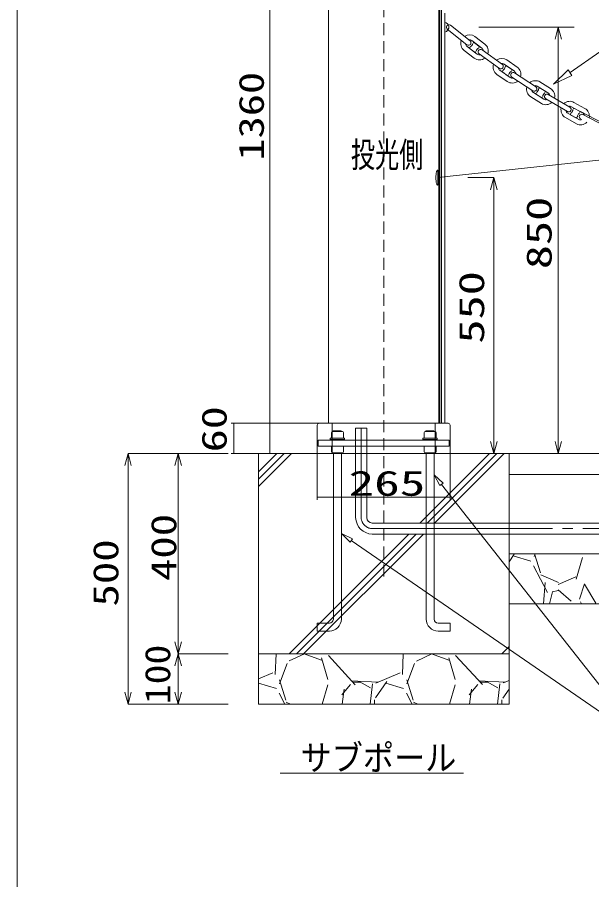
# Model space of a CAD drawing. Units: millimetres, scale not verified. Extents: x -4014 to 4014, y -2815 to 2814.
# Drawn here: x -4014 to -2867, y -64 to 1656 of the extents above; entities that cross this region are included whole.
import ezdxf
from ezdxf.enums import TextEntityAlignment as Align

# ---------------------------------------------------------------- set-up
doc = ezdxf.new("R2010")
doc.units = ezdxf.units.MM
doc.header["$LTSCALE"] = 20
doc.linetypes.add('DASHED1', pattern=[1.8, 1.2, -0.6])
doc.linetypes.add('LONG_CHAIN', pattern=[21, 18, -1, 1, -1])
for name, color, linetype, lineweight in [('0-0__9-9_-1', 7, 'Continuous', 9), ('0-1_LAYER258', 7, 'Continuous', 9), ('0-2_LAYER259', 7, 'Continuous', 9), ('0-3_LAYER262', 7, 'Continuous', 9), ('0-4_LAYER263', 7, 'Continuous', 9), ('0-5_ADD_LINE-1', 7, 'DASHED1', 9)]:
    doc.layers.add(name, color=color, linetype=linetype, lineweight=lineweight)
doc.styles.add('ＭＳ ゴシック', font='')
doc.styles.get('ＭＳ ゴシック').set_extended_font_data('MS Gothic')

msp = doc.modelspace()

# ---------------------------------------------------------------- linework, layer by layer
at = {"layer": '0-0__9-9_-1'}
for p, q in [((-3386.68, 817.02), (-3386.68, 828)), ((-3384.67, 830.01), (-3364.69, 830.01)), ((-3201.76, 817.02), (-3201.76, 828)), ((-3199.75, 830.01), (-3179.76, 830.01)), ((-3413.27, 812.94), (-3413.27, 800.93)), ((-3413.27, 812.94), (-3151.8, 812.94)), ((-3151.8, 812.94), (-3151.8, 800.93)), ((-3151.8, 800.93), (-3413.27, 800.93)), ((-3362.71, 800.84), (-3362.71, 789.83)), ((-3177.78, 800.84), (-3177.78, 789.83)), ((-3364.69, 787.85), (-3384.67, 787.85)), ((-3383.02, 455.71), (-3383.02, 786.17)), ((-3367.03, 455.71), (-3367.03, 786.62)), ((-3179.79, 787.85), (-3199.75, 787.85)), ((-3198.01, 455.71), (-3198.01, 786.35)), ((-3182.04, 455.71), (-3182.04, 786.35)), ((-3167.19, 724.54), (-2761.39, 208.85)), ((-3347.27, 612.8), (-2761.39, 208.85)), ((-3415.01, 431.74), (-3415.01, 447.7)), ((-3415.01, 447.7), (-3391.01, 447.7)), ((-3150.03, 447.7), (-3174.03, 447.7)), ((-3150.03, 431.74), (-3150.03, 447.7)), ((-3415.01, 431.74), (-3391.01, 431.74)), ((-3150.03, 431.74), (-3174.03, 431.74))]:
    msp.add_line(p, q, dxfattribs=at)
for points in [[(-3362.71, 828), (-3362.71, 817.02), (-3386.68, 817.02)], [(-3177.78, 828), (-3177.78, 817.02), (-3201.76, 817.02)], [(-3386.68, 789.83), (-3386.68, 800.84), (-3362.71, 800.84)], [(-3201.76, 789.83), (-3201.76, 800.84), (-3177.78, 800.84)]]:
    msp.add_lwpolyline(points, dxfattribs=at)
for points in [[(-3367.15, 830.1), (-3383.17, 830.1), (-3383.17, 831.69), (-3367.15, 831.69)], [(-3182.25, 830.1), (-3198.25, 830.1), (-3198.25, 831.69), (-3182.25, 831.69)], [(-3360.94, 813.9), (-3389.21, 813.9), (-3389.21, 816.48), (-3360.94, 816.48)], [(-3176.04, 813.9), (-3204.31, 813.9), (-3204.31, 816.48), (-3176.04, 816.48)], [(-3170.34, 722.08), (-3182.03, 743.41), (-3164.04, 727.03)], [(-3349.53, 609.49), (-3367.03, 626.42), (-3344.99, 616.07)]]:
    msp.add_lwpolyline(points, close=True, dxfattribs=at)
for centre, radius, start, end in [((-3384.6, 827.91), 2.08, 92.07999, 177.91998), ((-3364.76, 827.93), 2.06, 1.61268, 87.79358), ((-3199.68, 827.91), 2.08, 92.07999, 177.91998), ((-3179.85, 827.93), 2.07, 1.78672, 87.91716), ((-3384.61, 789.92), 2.07, 182.08132, 267.91871), ((-3364.77, 789.92), 2.07, 271.8296, 357.87431), ((-3199.68, 789.93), 2.08, 182.34025, 267.95588), ((-3179.85, 789.92), 2.07, 271.8296, 357.87431), ((-3391.32, 456.01), 8.3, 272.11923, 358.02883), ((-3391.93, 456.63), 24.93, 272.11191, 357.91278), ((-3173.1, 456.64), 24.94, 182.10973, 267.8903), ((-3173.71, 456.03), 8.32, 182.11015, 267.88988)]:
    msp.add_arc(centre, radius, start, end, dxfattribs=at)
at = {"layer": '0-1_LAYER258'}
for p, q in [((-3509.56, 786.41), (-3509.56, 2149.41)), ((-3586.75, 846.41), (-3282.53, 846.41)), ((-3581.75, 846.41), (-3581.75, 786.41)), ((-3415.03, 693.89), (-3415.03, 814.41)), ((-3150.03, 693.89), (-3150.03, 814.41)), ((-3586.75, 786.41), (-2993.51, 786.41)), ((-3415.03, 698.89), (-3150.03, 698.89))]:
    msp.add_line(p, q, dxfattribs=at)
at = {"layer": '0-2_LAYER259'}
for p, q in [((-3170.53, 846.39), (-3170.53, 1726.42)), ((-3167.52, 1726.42), (-3167.52, 846.39)), ((-3160.53, 846.39), (-3160.53, 1664.39)), ((-3110.19, 1609.33), (-3149.43, 1640.3)), ((-3092.54, 1636.37), (-2902.54, 1636.37)), ((-2940.62, 1612.42), (-2934.19, 1636.37)), ((-2934.19, 786.41), (-2934.19, 1636.37)), ((-2934.19, 1636.37), (-2927.76, 1612.42)), ((-3116.39, 1601.47), (-3155.63, 1632.47)), ((-3080.84, 1602.76), (-3100.8, 1617.82)), ((-3086.85, 1594.78), (-3106.82, 1609.81)), ((-3092.46, 1598.98), (-3101.22, 1605.61)), ((-3121.87, 1589.89), (-3101.9, 1574.83)), ((-3115.84, 1597.84), (-3095.89, 1582.81)), ((-3110.26, 1593.64), (-3101.47, 1587.01)), ((-3051.68, 1554.12), (-3092.26, 1583.29)), ((-3045.83, 1562.25), (-3086.42, 1591.39)), ((-2910.81, 1545.84), (-2851.35, 1587.61)), ((-3016.21, 1557), (-3036.83, 1571.13)), ((-3050.97, 1550.52), (-3030.35, 1536.39)), ((-3021.86, 1548.75), (-3042.49, 1562.88)), ((-3027.64, 1552.68), (-3036.72, 1558.92)), ((-3056.62, 1542.27), (-3036, 1528.14)), ((-3045.2, 1546.56), (-3036.13, 1540.35)), ((-2984.89, 1509.68), (-3026.74, 1537.02)), ((-2979.41, 1518.08), (-3021.28, 1545.36)), ((-2954.86, 1505.66), (-2976.11, 1518.86)), ((-2949.6, 1514.18), (-2970.83, 1527.39)), ((-2960.81, 1509.35), (-2970.17, 1515.17)), ((-2989.3, 1497.62), (-2968.06, 1484.45)), ((-2984.02, 1506.11), (-2962.77, 1492.94)), ((-2978.07, 1502.45), (-2968.74, 1496.63)), ((-2911.08, 1476.95), (-2954.13, 1502.36)), ((-2916.16, 1468.33), (-2959.22, 1493.72)), ((-2881.1, 1474.39), (-2902.91, 1486.61)), ((-2915.14, 1464.82), (-2893.32, 1452.61)), ((-2886, 1465.66), (-2907.81, 1477.91)), ((-2892.09, 1469.08), (-2901.69, 1474.45)), ((-2845.63, 1445.11), (-2889.78, 1468.54)), ((-2840.96, 1438.93), (-2885.11, 1462.39)), ((-2082.26, 1455.94), (-3174.53, 1336.4)), ((-2920.02, 1456.09), (-2898.2, 1443.85)), ((-2909.02, 1461.37), (-2899.43, 1456)), ((-3174.53, 1321.39), (-3174.53, 1351.4)), ((-3114.53, 1336.4), (-3062.8, 1336.4)), ((-3069.23, 1312.39), (-3062.8, 1336.4)), ((-3062.8, 786.41), (-3062.8, 1336.4)), ((-3062.8, 1336.4), (-3056.37, 1312.39)), ((-3338.53, 836.43), (-3338.53, 658.4)), ((-3338.53, 836.43), (-3316.52, 836.43)), ((-3316.52, 836.43), (-3316.52, 658.4)), ((-3062.8, 786.41), (-3069.23, 810.39)), ((-3056.37, 810.39), (-3062.8, 786.41)), ((-2934.19, 786.41), (-2940.62, 810.39)), ((-2927.76, 810.39), (-2934.19, 786.41)), ((-3798.95, 762.41), (-3792.51, 786.41)), ((-3792.51, 786.41), (-3786.07, 762.41)), ((-3592.52, 786.41), (-3792.51, 786.41)), ((-3792.51, 286.42), (-3792.51, 786.41)), ((-3698.96, 762.41), (-3692.52, 786.41)), ((-3692.52, 786.41), (-3686.08, 762.41)), ((-3692.52, 286.42), (-3692.52, 786.41)), ((-3532.53, 786.41), (-3532.53, 286.42)), ((-3532.53, 749.49), (-3495.62, 786.41)), ((-3532.53, 735), (-3481.12, 786.41)), ((-3532.53, 720.48), (-3466.61, 786.41)), ((-3512.53, 786.41), (-532.58, 786.41)), ((-3210.36, 647.39), (-3071.35, 786.41)), ((-3195.84, 647.39), (-3056.84, 786.41)), ((-3181.36, 647.39), (-3042.36, 786.41)), ((-3032.53, 786.41), (-3032.53, 286.42)), ((-3032.53, 744.43), (-1032.57, 744.43)), ((-3167.19, 724.54), (-2761.39, 208.85)), ((-3305.53, 647.39), (-812.93, 647.39)), ((-3471.36, 386.43), (-3232.34, 625.43)), ((-3456.85, 386.43), (-3217.86, 625.43)), ((-3442.35, 386.43), (-3203.36, 625.43)), ((-3305.53, 625.43), (-812.32, 625.43)), ((-3032.53, 586.42), (-1032.57, 586.42)), ((-3032.53, 570.34), (-3021.99, 585.58)), ((-2982.38, 580.72), (-2980.25, 586.42)), ((-2969.84, 548.25), (-2981.76, 586.42)), ((-3024.31, 581.86), (-2988.75, 571.69)), ((-2898.8, 535.53), (-2886.1, 578.71)), ((-2983.45, 562.47), (-2955.51, 509.15)), ((-2933.8, 528.99), (-2969.36, 544.23)), ((-2934.58, 525.15), (-2899.02, 540.39)), ((-2960.09, 528.96), (-2963.51, 486.41)), ((-2882.03, 525.96), (-2892.19, 495.5)), ((-2859.02, 487.52), (-2881.86, 525.63)), ((-2945.64, 510.35), (-2951.62, 486.41)), ((-2933.67, 513.11), (-2946.37, 510.59)), ((-2934.2, 514.61), (-2908.8, 491.75)), ((-3032.53, 486.41), (-1032.57, 486.41)), ((-2889.8, 490.25), (-2888.15, 486.41)), ((-3686.08, 410.4), (-3692.52, 386.43)), ((-3047.1, 386.43), (-3032.53, 400.98)), ((-3692.52, 386.43), (-3686.08, 362.42)), ((-3592.52, 386.43), (-3692.52, 386.43)), ((-3032.53, 386.43), (-3532.53, 386.43)), ((-3499.34, 345.38), (-3497.38, 386.43)), ((-3471, 372.36), (-3440.49, 386.43)), ((-3406.67, 374.13), (-3441.1, 386.43)), ((-3393.99, 335.75), (-3406.7, 378.93)), ((-3392.92, 383.52), (-3339.57, 325.13)), ((-3245.36, 345.41), (-3243.4, 386.43)), ((-3217.01, 372.33), (-3186.5, 386.43)), ((-3152.67, 374.1), (-3187.1, 386.43)), ((-3139.99, 335.72), (-3152.67, 378.9)), ((-3138.98, 383.61), (-3085.64, 325.19)), ((-3490.39, 326.66), (-3475.15, 367.31)), ((-3236.39, 326.69), (-3221.15, 367.31)), ((-3532.53, 336.64), (-3503.77, 348.77)), ((-3298.01, 328.46), (-3249.74, 348.77)), ((-3532.53, 327.96), (-3496.73, 317.71)), ((-3477.86, 294.34), (-3490.55, 334.97)), ((-3347.21, 332.93), (-3293.86, 330.38)), ((-3329.05, 330.38), (-3344.29, 330.38)), ((-3308.81, 319.09), (-3331.68, 331.76)), ((-3298.84, 298.6), (-3275.97, 331.61)), ((-3278.28, 327.89), (-3242.73, 317.71)), ((-3223.86, 294.31), (-3236.55, 334.94)), ((-3093.22, 332.93), (-3039.88, 330.38)), ((-3075.05, 330.38), (-3090.3, 330.38)), ((-3054.79, 319.03), (-3077.64, 331.76)), ((-3043.98, 328.49), (-3032.53, 333.29)), ((-3792.51, 286.42), (-3798.95, 310.39)), ((-3786.07, 310.39), (-3792.51, 286.42)), ((-3692.52, 286.42), (-3698.96, 310.39)), ((-3686.08, 310.39), (-3692.52, 286.42)), ((-3405.35, 286.42), (-3394.12, 324.68)), ((-3348.57, 325.46), (-3366.37, 305.14)), ((-3361.16, 316.3), (-3365.65, 286.42)), ((-3309.84, 286.42), (-3305, 326.81)), ((-3151.37, 286.42), (-3140.1, 324.71)), ((-3094.56, 325.49), (-3112.35, 305.17)), ((-3107.18, 316.27), (-3111.64, 286.42)), ((-3055.84, 286.42), (-3051.01, 326.75)), ((-3044.85, 298.54), (-3032.53, 316.36)), ((-3491.34, 308.32), (-3479.87, 286.42)), ((-3301.12, 286.42), (-3301.12, 294.82)), ((-3237.38, 308.38), (-3225.88, 286.42)), ((-3047.12, 286.42), (-3047.12, 294.82)), ((-3592.52, 286.42), (-3792.51, 286.42)), ((-3032.53, 286.42), (-3532.53, 286.42)), ((-3468.43, 286.42), (-3477.38, 290.26)), ((-3214.45, 286.42), (-3223.38, 290.26)), ((-3489.29, 148.87), (-3123.39, 148.87))]:
    msp.add_line(p, q, dxfattribs=at)
at = {"layer": '0-2_LAYER259', "linetype": 'LONG_CHAIN'}
for p, q in [((-3327.53, 836.43), (-3327.53, 658.4)), ((-3305.53, 636.38), (-811.09, 636.38))]:
    msp.add_line(p, q, dxfattribs=at)
at = {"layer": '0-2_LAYER259'}
for points in [[(-2906.98, 1540.35), (-2943.53, 1522.82), (-2914.64, 1551.27)], [(-3170.34, 722.08), (-3182.03, 743.41), (-3164.04, 727.03)]]:
    msp.add_lwpolyline(points, close=True, dxfattribs=at)
msp.add_lwpolyline([(-3698.96, 362.42), (-3692.52, 386.43), (-3698.96, 410.4)], dxfattribs=at)
for centre, radius, start, end in [((-3162.7, 1636.23), 10.2, 12.32019, 77.7175), ((-3163.03, 1636.71), 10.43, 283.8488, 9.35089), ((-3152.26, 1636.42), 5.2, 143.94807, 229.51087), ((-3152.5, 1636.13), 5.18, 53.65017, 139.76955), ((-3111.35, 1603.19), 18.05, 54.2453, 123.62111), ((-3110.74, 1604.02), 17.99, 159.32113, 231.79713), ((-3111.27, 1603.89), 7.58, 183.61532, 232.87185), ((-3113.33, 1605.7), 5.22, 234.05662, 319.52926), ((-3111.38, 1603.7), 7.64, 53.32261, 99.0886), ((-3113.58, 1605.37), 5.21, 324.04675, 49.3923), ((-3114.6, 1606.31), 10.08, 297.96109, 347.89524), ((-3102.43, 1603.89), 2.1, 54.9168, 140.51984), ((-3091.97, 1588.61), 18.01, 342.09535, 51.82668), ((-3108.96, 1595.25), 2.08, 144.96602, 231.35316), ((-3100.28, 1588.7), 2.06, 234.82014, 321.55847), ((-3088.01, 1586.29), 10.18, 118.29738, 167.85176), ((-3091.36, 1588.88), 7.59, 233.373, 282.34545), ((-3089.12, 1587.37), 5.16, 146.0749, 232.45028), ((-3089.29, 1587.06), 5.2, 56.46847, 142.12564), ((-3093.76, 1597.37), 2.08, 325.13771, 51.18147), ((-3091.57, 1588.69), 7.71, 6.91882, 52.27432), ((-3091.38, 1589.49), 18.06, 234.34665, 306.40615), ((-3046.7, 1556.09), 17.99, 56.72568, 126.33166), ((-3046.03, 1556.94), 18.09, 162.01675, 234.20296), ((-3046.64, 1556.75), 7.6, 186.04404, 235.25733), ((-3048.79, 1558.47), 5.22, 236.3694, 321.7835), ((-3046.73, 1556.61), 7.57, 55.88404, 102.00537), ((-3043.97, 1548.2), 2.06, 147.31988, 233.40267), ((-3049.07, 1558.12), 5.24, 326.66445, 51.79215), ((-3050.31, 1559.15), 10.31, 301.09857, 350.02019), ((-3037.83, 1557.2), 2.04, 57.02407, 144.11193), ((-3022.54, 1540.13), 10.3, 121.16774, 170.14386), ((-3028.88, 1551.03), 2.07, 327.41632, 53.30623), ((-3026.29, 1542.44), 7.71, 9.52473, 54.92912), ((-3026.68, 1542.37), 17.99, 344.5719, 54.41662), ((-3035, 1542.1), 2.09, 237.26839, 322.89283), ((-3026.08, 1542.63), 7.57, 235.66891, 284.88125), ((-3023.77, 1541.25), 5.17, 148.91261, 234.92555), ((-3023.97, 1540.96), 5.16, 58.65267, 144.98662), ((-3026.12, 1543.18), 18, 236.70269, 309.04163), ((-2979.4, 1512.75), 18.07, 164.53882, 236.78155), ((-2980.02, 1511.96), 17.95, 59.19512, 129.00074), ((-2980.07, 1512.4), 7.57, 58.43898, 104.50935), ((-2982.41, 1513.83), 5.2, 329.12187, 54.68171), ((-2971.19, 1513.39), 2.06, 60.34861, 146.39738), ((-2959.35, 1499.08), 17.96, 347.25573, 57.13817), ((-2979.91, 1512.59), 7.67, 188.91554, 237.63427), ((-2982.23, 1514.21), 5.25, 239.59147, 324.46974), ((-2976.95, 1504.14), 2.04, 149.33616, 236.5899), ((-2983.42, 1514.59), 9.95, 302.87283, 353.52935), ((-2967.69, 1498.42), 2.06, 239.58956, 326.1488), ((-2955.31, 1497.14), 10.11, 123.30042, 173.10172), ((-2956.4, 1498.1), 5.21, 151.56893, 237.19382), ((-2956.6, 1497.8), 5.19, 61.59206, 147.53689), ((-2961.98, 1507.63), 2.08, 330.6602, 55.67618), ((-2958.96, 1499.22), 7.65, 11.8495, 57.62894), ((-2958.87, 1499.93), 18, 239.31596, 311.68364), ((-2958.84, 1499.25), 7.44, 238.11686, 288.10037), ((-2911.43, 1470.81), 17.94, 61.63074, 131.48906), ((-2910.85, 1471.62), 18.04, 167.10818, 239.47882), ((-2911.44, 1471.38), 7.54, 191.2316, 240.58788), ((-2913.68, 1472.94), 5.23, 241.7529, 326.96946), ((-2911.48, 1471.07), 7.76, 61.76928, 106.6105), ((-2913.87, 1472.56), 5.2, 331.59084, 57.49708), ((-2907.92, 1463.17), 2.1, 153.24144, 238.47729), ((-2915.04, 1473.36), 10.08, 305.72321, 355.66743), ((-2902.65, 1472.63), 2.07, 62.20465, 148.70918), ((-2886.02, 1457.07), 10.17, 125.8697, 175.39961), ((-2893.17, 1467.31), 2.07, 333.3997, 58.66497), ((-2887.36, 1457.69), 5.21, 64.34361, 149.98341), ((-2889.78, 1459.03), 7.64, 14.43881, 60.33474), ((-2890.18, 1458.89), 17.97, 349.78921, 59.63239), ((-2898.5, 1457.9), 2.12, 243.81846, 328.18654), ((-2889.76, 1459.79), 18.03, 242.06255, 314.174), ((-2889.63, 1459.09), 7.46, 240.43704, 290.33261), ((-2887.18, 1458.05), 5.2, 154.40142, 239.97504), ((-3130.47, 1336.75), 48.05, 171.11087, 180.43165), ((-3150.23, 1339.87), 28.04, 164.45502, 171.16433), ((-3163.85, 1343.71), 13.9, 155.32638, 164.65709), ((-3171.43, 1347.23), 5.53, 140.77408, 155.73966), ((-3174.08, 1349.42), 2.1, 117.16379, 141.2997), ((-3174.52, 1350.24), 1.17, 90.36824, 116.29075), ((-3126.04, 1336.38), 52.48, 179.99218, 188.49465), ((-3150.53, 1332.89), 27.74, 188.83407, 195.87049), ((-3164.92, 1328.72), 12.76, 195.5298, 206.41376), ((-3172.26, 1325.04), 4.55, 205.95766, 224.04371), ((-3174.42, 1322.91), 1.51, 223.18903, 266.12945), ((-3304.27, 659.68), 34.28, 182.10965, 267.89038), ((-3305.08, 658.83), 11.45, 182.09949, 267.73907)]:
    msp.add_arc(centre, radius, start, end, dxfattribs=at)
at = {"layer": '0-2_LAYER259', "linetype": 'LONG_CHAIN'}
msp.add_arc((-3304.66, 659.25), 22.89, 182.10472, 267.81459, dxfattribs=at)
at = {"layer": '0-3_LAYER262'}
for p, q in [((-4013.64, 2814.03), (-4013.64, -2768.44)), ((-4013.64, -2768.44), (-4013.64, 2814.03))]:
    msp.add_line(p, q, dxfattribs=at)
at = {"layer": '0-4_LAYER263'}
for p, q in [((-3392.53, 846.41), (-3392.53, 2107.85)), ((-3172.53, 2107.85), (-3172.53, 846.41)), ((-3154.03, 846.41), (-3411.03, 846.41)), ((-3385.03, 786.41), (-3385.03, 846.41)), ((-3180.03, 786.41), (-3180.03, 846.41)), ((-3415.03, 842.41), (-3415.03, 786.41)), ((-3150.03, 842.41), (-3150.03, 786.41)), ((-3415.03, 786.41), (-3150.03, 786.41))]:
    msp.add_line(p, q, dxfattribs=at)
for centre, start, end in [((-3411.03, 842.41), 90, 180), ((-3154.03, 842.41), 0, 90)]:
    msp.add_arc(centre, 4, start, end, dxfattribs=at)
at = {"layer": '0-5_ADD_LINE-1'}
msp.add_line((-3282.53, 2256.66), (-3282.53, 534.92), dxfattribs=at)

# ---------------------------------------------------------------- texts
at = {"layer": '0-1_LAYER258', "style": 'ＭＳ ゴシック'}
for s, height, width, p in [('1360', 50.03, 1.3, (-3506.65, 1370.5)), ('60', 50, 1.35, (-3580.84, 788.68))]:
    msp.add_text(s, height=height, rotation=90, dxfattribs=dict(at, width=width)).set_placement(p, align=Align.BOTTOM_LEFT)
at = {"layer": '0-1_LAYER258', "style": 'ＭＳ ゴシック', "width": 1.5}
msp.add_text('265', height=50, dxfattribs=at).set_placement((-3352.61, 686.87), align=Align.BOTTOM_LEFT)
at = {"layer": '0-2_LAYER259', "style": 'ＭＳ ゴシック'}
for s, height, width, p in [('投光側', 50.59, 0.7, (-3348.21, 1341.79)), ('サブポール', 50.61, 0.9, (-3448.32, 138.92))]:
    msp.add_text(s, height=height, dxfattribs=dict(at, width=width)).set_placement(p, align=Align.BOTTOM_LEFT)
for s, width, p in [('850', 1.4, (-2932.39, 1153.83)), ('550', 1.4, (-3066.95, 1005.42)), ('400', 1.3, (-3681.14, 531.72)), ('500', 1.3, (-3796.67, 480.92)), ('100', 1.15, (-3693.24, 286.2))]:
    msp.add_text(s, height=50.59, rotation=90, dxfattribs=dict(at, width=width)).set_placement(p, align=Align.BOTTOM_LEFT)

doc.saveas('drawing.dxf')
